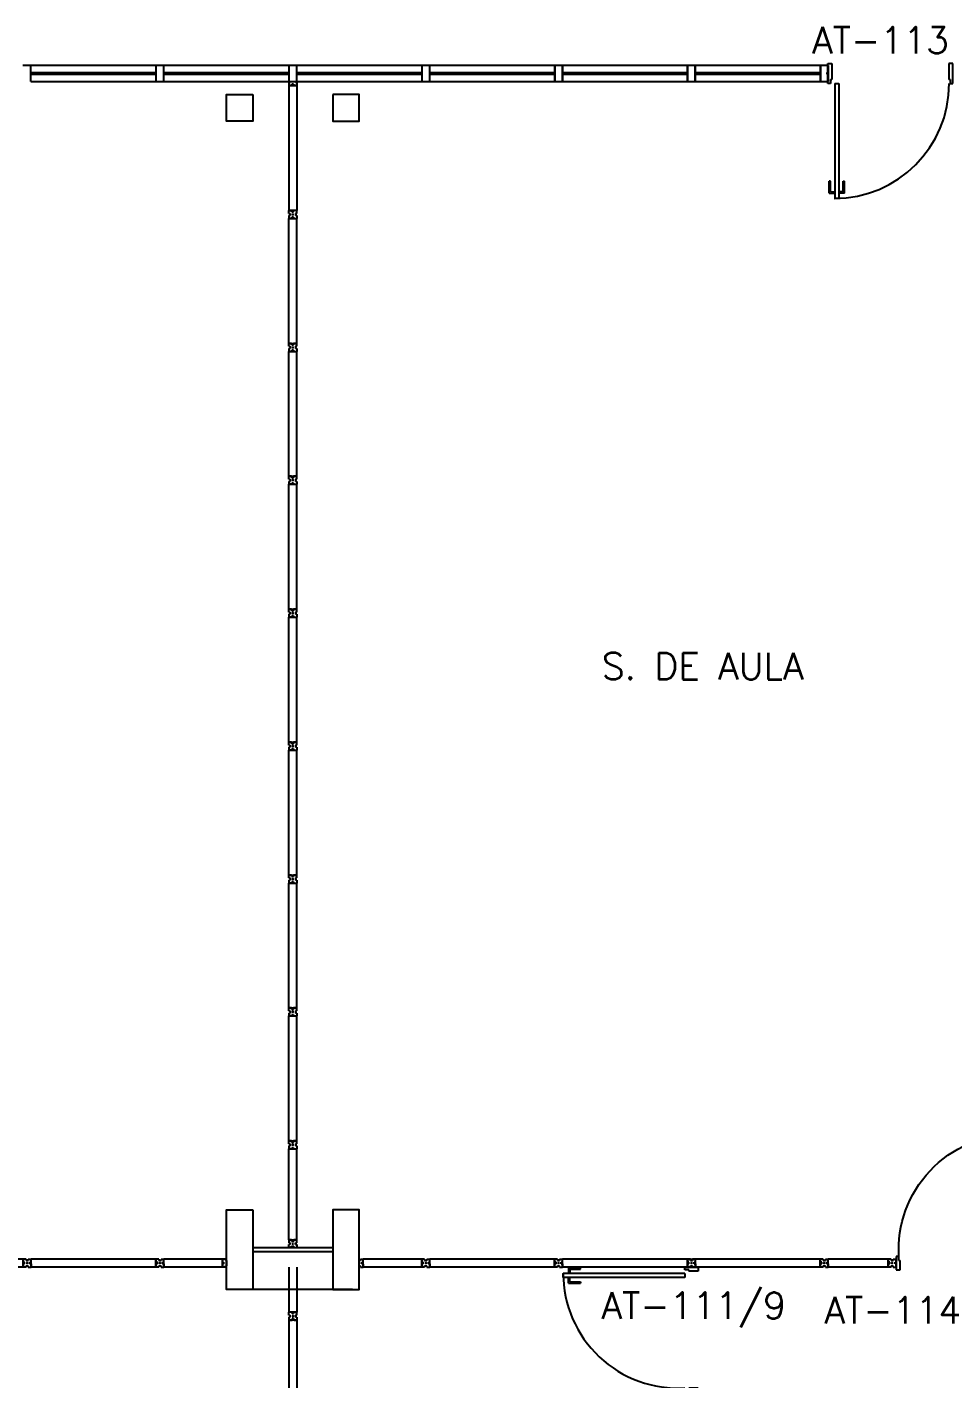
# Model space of a CAD drawing. Header units: millimetres. Extents: x 2860 to 3104, y 1039 to 1134.
# Drawn here: x 2979.21 to 2986.18, y 1060.7 to 1070.87 of the extents above; entities that cross this region are included whole.
import ezdxf

# ---------------------------------------------------------------- set-up
doc = ezdxf.new("R2010")
doc.units = ezdxf.units.MM
for name, color, linetype in [('BANC', 2, 'Continuous'), ('DIV', 2, 'Continuous'), ('ESQ', 2, 'Continuous'), ('ESTR', 3, 'Continuous'), ('TEXTO', 2, 'Continuous'), ('TEXTO-ENDEREÇO', 2, 'Continuous')]:
    doc.layers.add(name, color=color, linetype=linetype)
doc.styles.add('UNB-100', font='simplex.shx', dxfattribs={"height": 0.2})
doc.styles.add('UNB-100-1', font='simplex.shx', dxfattribs={"height": 0.2})

# ---------------------------------------------------------------- blocks, each defined once
blk = doc.blocks.new('PILINT-TTS')
for points in [[(-0.2, 0), (-0.2, -0.2), (0, -0.2), (0, 0)], [(-0.8, 0), (-0.8, -0.2), (-1, -0.2), (-1, 0)], [(-0.8, -8.39), (-0.8, -8.99), (-1, -8.99), (-1, -8.39)]]:
    blk.add_lwpolyline(points, close=True)
blk.add_lwpolyline([(-0.2, -8.99), (0, -8.99), (0, -8.39), (-0.2, -8.39), (-0.2, -8.99)])
blk = doc.blocks.new('DIVMT-TTS')
for p, q in [((-0.03, 0.03), (-0.03, 0.006)), ((-0.008, 0.03), (-0.03, 0.03)), ((-0.0185, 0.006), (-0.03, 0.006)), ((-0.0185, -0.006), (-0.0185, 0.006)), ((-0.008, 0.03), (-0.008, 0.02)), ((-0.008, 0.02), (0.008, 0.02)), ((-0.0051, 0), (0.0051, 0)), ((0.0051, 0), (-0.0051, 0)), ((-0.0051, 0), (0.0051, 0)), ((0, -0.0051), (0, 0.0051)), ((0, 0.0051), (0, -0.0051)), ((0.008, 0.03), (0.008, 0.02)), ((0.008, 0.03), (0.03, 0.03)), ((0.0205, 0.006), (0.03, 0.006)), ((0.0205, -0.006), (0.0205, 0.006)), ((0.0205, 0.006), (0.0205, -0.006)), ((0.0205, 0.006), (0.03, 0.006)), ((0.97, 0.03), (0.03, 0.03)), ((0.03, 0.006), (0.03, 0.03)), ((0.03, -0.03), (0.03, 0.03)), ((0.03, -0.005), (0.03, 0.005)), ((0.97, -0.03), (0.97, 0.03)), ((0.97, 0.03), (0.97, 0.009)), ((0.97, 0.009), (0.97, 0.027)), ((0.9795, 0.006), (0.97, 0.006)), ((0.97, -0.005), (0.97, 0.005)), ((0.9795, 0.006), (0.9795, -0.006)), ((1.0051, 0), (0.9949, 0)), ((1, 0.0051), (1, -0.0051)), ((-0.0185, -0.006), (-0.03, -0.006)), ((-0.03, -0.03), (-0.03, -0.006)), ((-0.008, -0.03), (-0.03, -0.03)), ((-0.008, -0.03), (-0.008, -0.02)), ((-0.008, -0.02), (0.008, -0.02)), ((0.008, -0.03), (0.008, -0.02)), ((0.008, -0.03), (0.03, -0.03)), ((0.0205, -0.006), (0.03, -0.006)), ((0.0205, -0.006), (0.03, -0.006)), ((0.03, -0.006), (0.03, -0.03)), ((0.97, -0.03), (0.03, -0.03)), ((0.9795, -0.006), (0.97, -0.006)), ((0.97, -0.009), (0.97, -0.027))]:
    blk.add_line(p, q)
blk = doc.blocks.new('DIVCIR-TTS')
for p, q in [((0.005, 0), (-0.005, 0)), ((-0.005, 0), (0.005, 0)), ((-0.005, 0), (0.005, 0)), ((0, 0.001), (0, 0.02)), ((0.008, 0.02), (0, 0.02)), ((0, 0.005), (0, -0.005)), ((0, -0.005), (0, 0.005)), ((0, -0.02), (0, 0.001)), ((0.008, 0.03), (0.008, 0.02)), ((0.008, 0.03), (0.03, 0.03)), ((0.02, 0.006), (0.02, -0.006)), ((0.02, 0.006), (0.03, 0.006)), ((0.02, -0.004), (0.02, 0.004)), ((0.02, 0.006), (0.02, -0.006)), ((0.02, 0.006), (0.03, 0.006)), ((0.023, 0.006), (0.027, 0.006)), ((0.47, 0.03), (0.03, 0.03)), ((0.03, -0.03), (0.03, 0.03)), ((0.03, -0.03), (0.03, 0.03)), ((0.03, 0.009), (0.03, 0.027)), ((0.03, -0.005), (0.03, 0.005)), ((0.03, -0.005), (0.03, 0.005)), ((0.47, 0.03), (0.47, 0.009)), ((0.47, -0.03), (0.47, 0.03)), ((0.47, 0.03), (0.47, 0.006)), ((0.492, 0.03), (0.47, 0.03)), ((0.47, 0.009), (0.47, 0.027)), ((0.479, 0.006), (0.47, 0.006)), ((0.481, 0.006), (0.47, 0.006)), ((0.47, -0.005), (0.47, 0.005)), ((0.479, 0.006), (0.479, -0.006)), ((0.481, -0.006), (0.481, 0.006)), ((0.492, 0.03), (0.492, 0.02)), ((0.492, 0.02), (0.508, 0.02)), ((0.505, 0), (0.495, 0)), ((0.495, 0), (0.505, 0)), ((0.505, 0), (0.495, 0)), ((0.495, 0), (0.505, 0)), ((0.5, 0.005), (0.5, -0.005)), ((0.5, -0.005), (0.5, 0.005)), ((0.5, 0.005), (0.5, -0.005)), ((0.508, 0.03), (0.508, 0.02)), ((0.508, 0.03), (0.53, 0.03)), ((0.52, 0.006), (0.53, 0.006)), ((0.52, -0.006), (0.52, 0.006)), ((0.52, 0.006), (0.52, -0.006)), ((0.52, 0.006), (0.53, 0.006)), ((1.47, 0.03), (0.53, 0.03)), ((0.53, 0.006), (0.53, 0.03)), ((0.53, -0.03), (0.53, 0.03)), ((0.53, -0.005), (0.53, 0.005)), ((1.47, -0.03), (1.47, 0.03)), ((1.47, 0.03), (1.47, 0.009)), ((1.47, 0.03), (1.47, 0.006)), ((1.492, 0.03), (1.47, 0.03)), ((1.47, 0.009), (1.47, 0.027)), ((1.479, 0.006), (1.47, 0.006)), ((1.481, 0.006), (1.47, 0.006)), ((1.47, -0.005), (1.47, 0.005)), ((1.479, 0.006), (1.479, -0.006)), ((1.481, -0.006), (1.481, 0.006)), ((1.492, 0.03), (1.492, 0.02)), ((1.492, 0.02), (1.508, 0.02)), ((1.505, 0), (1.495, 0)), ((1.495, 0), (1.505, 0)), ((1.505, 0), (1.495, 0)), ((1.495, 0), (1.505, 0)), ((1.5, 0.005), (1.5, -0.005)), ((1.5, -0.005), (1.5, 0.005)), ((1.5, 0.005), (1.5, -0.005)), ((1.508, 0.03), (1.508, 0.02)), ((1.508, 0.03), (1.53, 0.03)), ((1.52, 0.006), (1.53, 0.006)), ((1.52, -0.006), (1.52, 0.006)), ((1.52, 0.006), (1.52, -0.006)), ((1.52, 0.006), (1.53, 0.006)), ((2.47, 0.03), (1.53, 0.03)), ((1.53, 0.006), (1.53, 0.03)), ((1.53, -0.03), (1.53, 0.03)), ((1.53, -0.005), (1.53, 0.005)), ((2.47, -0.03), (2.47, 0.03)), ((2.47, 0.03), (2.47, 0.009)), ((2.47, 0.03), (2.47, 0.006)), ((2.492, 0.03), (2.47, 0.03)), ((2.47, 0.009), (2.47, 0.027)), ((2.479, 0.006), (2.47, 0.006)), ((2.481, 0.006), (2.47, 0.006)), ((2.47, -0.005), (2.47, 0.005)), ((2.479, 0.006), (2.479, -0.006)), ((2.481, -0.006), (2.481, 0.006)), ((2.492, 0.03), (2.492, 0.02)), ((2.492, 0.02), (2.508, 0.02)), ((2.505, 0), (2.495, 0)), ((2.495, 0), (2.505, 0)), ((2.505, 0), (2.495, 0)), ((2.495, 0), (2.505, 0)), ((2.5, 0.005), (2.5, -0.005)), ((2.5, -0.005), (2.5, 0.005)), ((2.5, 0.005), (2.5, -0.005)), ((2.508, 0.03), (2.508, 0.02)), ((2.508, 0.03), (2.53, 0.03)), ((2.52, 0.006), (2.53, 0.006)), ((2.52, -0.006), (2.52, 0.006)), ((2.52, 0.006), (2.52, -0.006)), ((2.52, 0.006), (2.53, 0.006)), ((3.47, 0.03), (2.53, 0.03)), ((2.53, 0.006), (2.53, 0.03)), ((2.53, -0.03), (2.53, 0.03)), ((2.53, -0.005), (2.53, 0.005)), ((3.47, -0.03), (3.47, 0.03)), ((3.47, 0.03), (3.47, 0.009)), ((3.47, 0.03), (3.47, 0.006)), ((3.492, 0.03), (3.47, 0.03)), ((3.47, 0.009), (3.47, 0.027)), ((3.479, 0.006), (3.47, 0.006)), ((3.481, 0.006), (3.47, 0.006)), ((3.47, -0.005), (3.47, 0.005)), ((3.479, 0.006), (3.479, -0.006)), ((3.481, -0.006), (3.481, 0.006)), ((3.492, 0.03), (3.492, 0.02)), ((3.492, 0.02), (3.508, 0.02)), ((3.505, 0), (3.495, 0)), ((3.495, 0), (3.505, 0)), ((3.505, 0), (3.495, 0)), ((3.495, 0), (3.505, 0)), ((3.5, 0.005), (3.5, -0.005)), ((3.5, -0.005), (3.5, 0.005)), ((3.5, 0.005), (3.5, -0.005)), ((3.508, 0.03), (3.508, 0.02)), ((3.508, 0.03), (3.53, 0.03)), ((3.52, 0.006), (3.53, 0.006)), ((3.52, -0.006), (3.52, 0.006)), ((3.52, 0.006), (3.52, -0.006)), ((3.52, 0.006), (3.53, 0.006)), ((4.47, 0.03), (3.53, 0.03)), ((3.53, 0.006), (3.53, 0.03)), ((3.53, -0.03), (3.53, 0.03)), ((3.53, -0.005), (3.53, 0.005)), ((4.47, 0.03), (4.47, 0.006)), ((4.492, 0.03), (4.47, 0.03)), ((4.47, -0.03), (4.47, 0.03)), ((4.47, 0.03), (4.47, 0.009)), ((4.47, 0.009), (4.47, 0.027)), ((4.481, 0.006), (4.47, 0.006)), ((4.479, 0.006), (4.47, 0.006)), ((4.47, -0.005), (4.47, 0.005)), ((4.479, 0.006), (4.479, -0.006)), ((4.481, -0.006), (4.481, 0.006)), ((4.492, 0.03), (4.492, 0.02)), ((4.492, 0.02), (4.508, 0.02)), ((4.495, 0), (4.505, 0)), ((4.505, 0), (4.495, 0)), ((4.495, 0), (4.505, 0)), ((4.505, 0), (4.495, 0)), ((4.5, -0.005), (4.5, 0.005)), ((4.5, 0.005), (4.5, -0.005)), ((4.5, 0.005), (4.5, -0.005)), ((4.508, 0.03), (4.508, 0.02)), ((4.508, 0.03), (4.53, 0.03)), ((4.52, 0.006), (4.53, 0.006)), ((4.52, -0.006), (4.52, 0.006)), ((4.52, 0.006), (4.52, -0.006)), ((4.52, 0.006), (4.53, 0.006)), ((4.53, 0.006), (4.53, 0.03)), ((4.53, -0.03), (4.53, 0.03)), ((4.97, 0.03), (4.53, 0.03)), ((4.53, -0.005), (4.53, 0.005)), ((4.97, 0.03), (4.97, 0.009)), ((4.97, -0.03), (4.97, 0.03)), ((4.992, 0.029), (4.97, 0.029)), ((4.97, 0.029), (4.97, -0.031)), ((4.97, 0.009), (4.97, 0.027)), ((4.97, 0.008), (4.97, 0.026)), ((4.979, 0.006), (4.97, 0.006)), ((4.97, -0.005), (4.97, 0.005)), ((4.979, 0.005), (4.97, 0.005)), ((4.97, 0.004), (4.97, -0.006)), ((4.977, 0.005), (4.973, 0.005)), ((4.979, 0.006), (4.979, -0.006)), ((4.979, -0.007), (4.979, 0.005)), ((4.979, 0.003), (4.979, -0.005)), ((4.992, 0.029), (4.992, 0.019)), ((5, 0.019), (4.992, 0.019)), ((5.005, 0), (4.995, 0)), ((5, 0.019), (5, -0.002)), ((5, 0.005), (5, -0.005)), ((5, 0.004), (5, -0.006)), ((0, -0.02), (0.008, -0.02)), ((0.008, -0.03), (0.008, -0.02)), ((0.008, -0.03), (0.03, -0.03)), ((0.02, -0.006), (0.03, -0.006)), ((0.02, -0.006), (0.03, -0.006)), ((0.023, -0.006), (0.027, -0.006)), ((0.03, -0.009), (0.03, -0.027)), ((0.47, -0.03), (0.03, -0.03)), ((0.479, -0.006), (0.47, -0.006)), ((0.481, -0.006), (0.47, -0.006)), ((0.47, -0.03), (0.47, -0.006)), ((0.47, -0.009), (0.47, -0.027)), ((0.492, -0.03), (0.47, -0.03)), ((0.492, -0.03), (0.492, -0.02)), ((0.492, -0.02), (0.508, -0.02)), ((0.508, -0.03), (0.508, -0.02)), ((0.508, -0.03), (0.53, -0.03)), ((0.52, -0.006), (0.53, -0.006)), ((0.52, -0.006), (0.53, -0.006)), ((0.53, -0.006), (0.53, -0.03)), ((1.47, -0.03), (0.53, -0.03)), ((1.479, -0.006), (1.47, -0.006)), ((1.481, -0.006), (1.47, -0.006)), ((1.47, -0.03), (1.47, -0.006)), ((1.47, -0.009), (1.47, -0.027)), ((1.492, -0.03), (1.47, -0.03)), ((1.492, -0.03), (1.492, -0.02)), ((1.492, -0.02), (1.508, -0.02)), ((1.508, -0.03), (1.508, -0.02)), ((1.508, -0.03), (1.53, -0.03)), ((1.52, -0.006), (1.53, -0.006)), ((1.52, -0.006), (1.53, -0.006)), ((1.53, -0.006), (1.53, -0.03)), ((2.47, -0.03), (1.53, -0.03)), ((2.479, -0.006), (2.47, -0.006)), ((2.481, -0.006), (2.47, -0.006)), ((2.47, -0.03), (2.47, -0.006)), ((2.47, -0.009), (2.47, -0.027)), ((2.492, -0.03), (2.47, -0.03)), ((2.492, -0.03), (2.492, -0.02)), ((2.492, -0.02), (2.508, -0.02)), ((2.508, -0.03), (2.508, -0.02)), ((2.508, -0.03), (2.53, -0.03)), ((2.52, -0.006), (2.53, -0.006)), ((2.52, -0.006), (2.53, -0.006)), ((2.53, -0.006), (2.53, -0.03)), ((3.47, -0.03), (2.53, -0.03)), ((3.479, -0.006), (3.47, -0.006)), ((3.481, -0.006), (3.47, -0.006)), ((3.47, -0.03), (3.47, -0.006)), ((3.47, -0.009), (3.47, -0.027)), ((3.492, -0.03), (3.47, -0.03)), ((3.492, -0.03), (3.492, -0.02)), ((3.492, -0.02), (3.508, -0.02)), ((3.508, -0.03), (3.508, -0.02)), ((3.508, -0.03), (3.53, -0.03)), ((3.52, -0.006), (3.53, -0.006)), ((3.52, -0.006), (3.53, -0.006)), ((3.53, -0.006), (3.53, -0.03)), ((4.47, -0.03), (3.53, -0.03)), ((4.481, -0.006), (4.47, -0.006)), ((4.47, -0.03), (4.47, -0.006)), ((4.479, -0.006), (4.47, -0.006)), ((4.47, -0.009), (4.47, -0.027)), ((4.492, -0.03), (4.47, -0.03)), ((4.492, -0.03), (4.492, -0.02)), ((4.492, -0.02), (4.508, -0.02)), ((4.508, -0.03), (4.508, -0.02)), ((4.508, -0.03), (4.53, -0.03)), ((4.52, -0.006), (4.53, -0.006)), ((4.52, -0.006), (4.53, -0.006)), ((4.53, -0.006), (4.53, -0.03)), ((4.97, -0.03), (4.53, -0.03)), ((4.979, -0.006), (4.97, -0.006)), ((4.979, -0.007), (4.97, -0.007)), ((4.97, -0.009), (4.97, -0.027)), ((4.97, -0.01), (4.97, -0.028)), ((4.992, -0.031), (4.97, -0.031)), ((4.977, -0.007), (4.973, -0.007)), ((4.992, -0.031), (4.992, -0.021)), ((4.992, -0.021), (5, -0.021)), ((5.005, -0.001), (4.995, -0.001)), ((5, -0.002), (5, -0.021))]:
    blk.add_line(p, q)
blk = doc.blocks.new('MTT-TTS')
for p, q in [((-0.008, 0.03), (-0.03, 0.03)), ((-0.03, 0.03), (-0.03, 0.006)), ((-0.0185, 0.006), (-0.03, 0.006)), ((-0.0185, -0.006), (-0.0185, 0.006)), ((-0.008, 0.03), (-0.008, 0.02)), ((-0.008, 0.02), (0.008, 0.02)), ((-0.0051, 0), (0.0051, 0)), ((0, -0.0051), (0, 0.0051)), ((0.008, 0.03), (0.03, 0.03)), ((0.008, 0.03), (0.008, 0.02)), ((0.0205, -0.006), (0.0205, 0.006)), ((0.0205, 0.006), (0.03, 0.006)), ((0.03, 0.006), (0.03, 0.03)), ((-0.03, -0.03), (-0.03, -0.006)), ((-0.0185, -0.006), (-0.03, -0.006)), ((-0.008, -0.03), (-0.03, -0.03)), ((-0.008, -0.02), (0.008, -0.02)), ((-0.008, -0.03), (-0.008, -0.02)), ((0.008, -0.03), (0.008, -0.02)), ((0.008, -0.03), (0.03, -0.03)), ((0.0205, -0.006), (0.03, -0.006)), ((0.03, -0.006), (0.03, -0.03))]:
    blk.add_line(p, q)
blk = doc.blocks.new('DIV-TTS')
for p, q in [((-0.0051, 0), (0.0051, 0)), ((0, -0.0051), (0, 0.0051)), ((0.0205, 0.006), (0.03, 0.006)), ((0.0205, -0.006), (0.0205, 0.006)), ((0.03, 0.03), (0.97, 0.03)), ((0.03, 0.03), (0.03, -0.03)), ((0.03, 0.009), (0.03, 0.027)), ((0.03, 0.005), (0.03, -0.005)), ((0.97, 0.03), (0.97, -0.03)), ((0.9795, 0.006), (0.97, 0.006)), ((0.97, 0.005), (0.97, -0.005)), ((0.9795, -0.006), (0.9795, 0.006)), ((1.0051, 0), (0.9949, 0)), ((0.9949, 0), (1.0051, 0)), ((1, -0.0051), (1, 0.0051)), ((0.0205, -0.006), (0.03, -0.006)), ((0.03, -0.03), (0.03, -0.009)), ((0.03, -0.009), (0.03, -0.027)), ((0.03, -0.03), (0.97, -0.03)), ((0.9795, -0.006), (0.97, -0.006))]:
    blk.add_line(p, q)
blk = doc.blocks.new('MTINI-TTS')
for p, q in [((-0.03, 0.008), (-0.03, 0.03)), ((0.03, 0.03), (-0.03, 0.03)), ((-0.03, 0.008), (-0.02, 0.008)), ((-0.009, 0.03), (-0.027, 0.03)), ((-0.02, 0.008), (-0.02, 0)), ((-0.001, 0), (-0.02, 0)), ((-0.006, 0.02), (-0.006, 0.03)), ((-0.006, 0.023), (-0.006, 0.027)), ((-0.006, 0.02), (0.006, 0.02)), ((0.005, 0.03), (-0.005, 0.03)), ((0.005, 0), (-0.005, 0)), ((0.004, 0.02), (-0.004, 0.02)), ((0.02, 0), (-0.001, 0)), ((0, -0.005), (0, 0.005)), ((0.006, 0.02), (0.006, 0.03)), ((0.006, 0.023), (0.006, 0.027)), ((0.009, 0.03), (0.027, 0.03)), ((0.03, 0.008), (0.02, 0.008)), ((0.02, 0), (0.02, 0.008)), ((0.03, 0.008), (0.03, 0.03))]:
    blk.add_line(p, q)
blk = doc.blocks.new('PDV2D-TTS')
at = {"layer": 'DIV'}
for p, q in [((0.03, 0.05), (0.06, 0.05)), ((0.03, 0.035), (0.03, 0.05)), ((0.03, -0.035), (0.03, 0.035)), ((0.06, 0.05), (0.06, -0.02)), ((0.941, 0.05), (0.941, -0.02)), ((0.971, 0.05), (0.941, 0.05)), ((0.971, 0.035), (0.971, 0.05)), ((0.971, -0.035), (0.971, 0.035)), ((0.03, -0.05), (0.03, -0.035)), ((0.05, -0.05), (0.03, -0.05)), ((0.05, -0.02), (0.06, -0.02)), ((0.05, -0.02), (0.05, -0.05)), ((0.079, -0.05), (0.109, -0.05)), ((0.079, -0.05), (0.079, -0.965)), ((0.109, -0.05), (0.109, -0.965)), ((0.951, -0.02), (0.941, -0.02)), ((0.951, -0.02), (0.951, -0.05)), ((0.951, -0.05), (0.971, -0.05)), ((0.971, -0.05), (0.971, -0.035)), ((0.109, -0.965), (0.079, -0.965))]:
    blk.add_line(p, q, dxfattribs=at)
at = {"layer": 'DIV', "color": 1}
for p, q in [((0.036, -0.925), (0.036, -0.835)), ((0.046, -0.835), (0.036, -0.835)), ((0.046, -0.915), (0.046, -0.835)), ((0.046, -0.915), (0.076, -0.915)), ((0.141, -0.915), (0.111, -0.915)), ((0.141, -0.915), (0.141, -0.835)), ((0.141, -0.835), (0.151, -0.835)), ((0.151, -0.925), (0.151, -0.835)), ((0.036, -0.925), (0.076, -0.925)), ((0.151, -0.925), (0.111, -0.925))]:
    blk.add_line(p, q, dxfattribs=at)
blk.add_arc((0.076, -0.1), 0.865, 270, 3.3214, dxfattribs=at)
blk = doc.blocks.new('PDV2E-TTS')
at = {"layer": 'DIV'}
for p, q in [((-0.967, 0.035), (-0.967, 0.05)), ((-0.967, 0.05), (-0.937, 0.05)), ((-0.967, -0.035), (-0.967, 0.035)), ((-0.937, 0.05), (-0.937, -0.02)), ((-0.068, 0.05), (-0.068, -0.02)), ((-0.038, 0.05), (-0.068, 0.05)), ((-0.038, 0.035), (-0.038, 0.05)), ((-0.038, -0.035), (-0.038, 0.035)), ((-0.967, -0.05), (-0.967, -0.035)), ((-0.947, -0.05), (-0.967, -0.05)), ((-0.947, -0.02), (-0.947, -0.05)), ((-0.947, -0.02), (-0.937, -0.02)), ((-0.083, -0.054), (-0.113, -0.054)), ((-0.113, -0.054), (-0.113, -0.969)), ((-0.083, -0.054), (-0.083, -0.969)), ((-0.059, -0.02), (-0.068, -0.02)), ((-0.059, -0.02), (-0.059, -0.05)), ((-0.059, -0.05), (-0.037, -0.05)), ((-0.038, -0.05), (-0.038, -0.035)), ((-0.113, -0.969), (-0.083, -0.969))]:
    blk.add_line(p, q, dxfattribs=at)
at = {"layer": 'DIV', "color": 1}
for p, q in [((-0.145, -0.839), (-0.155, -0.839)), ((-0.155, -0.929), (-0.155, -0.839)), ((-0.145, -0.919), (-0.145, -0.839)), ((-0.05, -0.839), (-0.04, -0.839)), ((-0.05, -0.919), (-0.05, -0.839)), ((-0.04, -0.929), (-0.04, -0.839)), ((-0.155, -0.929), (-0.115, -0.929)), ((-0.145, -0.919), (-0.115, -0.919)), ((-0.05, -0.919), (-0.08, -0.919)), ((-0.04, -0.929), (-0.08, -0.929))]:
    blk.add_line(p, q, dxfattribs=at)
blk.add_arc((-0.081, -0.101), 0.867, 176.6046, 269.9049, dxfattribs=at)
blk = doc.blocks.new('PDV1D-TTS')
at = {"layer": 'DIV'}
for p, q in [((0, 0), (-0.012, 0)), ((0, 0.06), (0, 0.075)), ((0, 0.075), (0.03, 0.075)), ((0, -0.06), (0, 0.06)), ((0.03, 0.075), (0.03, -0.045)), ((0.91, 0.075), (0.91, -0.045)), ((0.94, 0.075), (0.91, 0.075)), ((0.94, 0.06), (0.94, 0.075)), ((0.94, -0.06), (0.94, 0.06)), ((0, -0.075), (0, -0.06)), ((0.02, -0.075), (0, -0.075)), ((0.02, -0.045), (0.03, -0.045)), ((0.02, -0.045), (0.02, -0.075)), ((0.052, -0.075), (0.052, -0.94)), ((0.052, -0.075), (0.082, -0.075)), ((0.082, -0.075), (0.082, -0.94)), ((0.92, -0.045), (0.91, -0.045)), ((0.92, -0.045), (0.92, -0.075)), ((0.92, -0.075), (0.94, -0.075)), ((0.94, -0.075), (0.94, -0.06)), ((0.082, -0.94), (0.052, -0.94))]:
    blk.add_line(p, q, dxfattribs=at)
at = {"layer": 'DIV', "color": 1}
for p, q in [((0.019, -0.81), (0.009, -0.81)), ((0.009, -0.9), (0.009, -0.81)), ((0.019, -0.89), (0.019, -0.81)), ((0.114, -0.81), (0.124, -0.81)), ((0.114, -0.89), (0.114, -0.81)), ((0.124, -0.9), (0.124, -0.81)), ((0.009, -0.9), (0.049, -0.9)), ((0.019, -0.89), (0.049, -0.89)), ((0.114, -0.89), (0.084, -0.89)), ((0.124, -0.9), (0.084, -0.9))]:
    blk.add_line(p, q, dxfattribs=at)
blk.add_arc((0.048, -0.075), 0.865, 270, 0, dxfattribs=at)

msp = doc.modelspace()

# ---------------------------------------------------------------- linework, layer by layer
at = {"layer": 'BANC'}
msp.add_line((2981.658, 1061.374), (2980.758, 1061.374), dxfattribs=at)
at = {"layer": 'DIV'}
for p, q in [((2981.177, 1070.454), (2981.177, 1070.462)), ((2981.177, 1062.47), (2981.177, 1062.492)), ((2981.177, 1062.492), (2981.201, 1062.492)), ((2981.177, 1062.47), (2981.187, 1062.47)), ((2981.177, 1062.454), (2981.187, 1062.454)), ((2981.177, 1062.454), (2981.177, 1062.432)), ((2981.177, 1061.749), (2981.177, 1062.432)), ((2981.201, 1062.432), (2981.177, 1062.432)), ((2981.177, 1062.432), (2981.237, 1062.432)), ((2981.187, 1062.47), (2981.187, 1062.454)), ((2981.201, 1062.48), (2981.201, 1062.492)), ((2981.201, 1062.48), (2981.213, 1062.48)), ((2981.201, 1062.441), (2981.213, 1062.441)), ((2981.201, 1062.441), (2981.201, 1062.432)), ((2981.213, 1062.441), (2981.201, 1062.441)), ((2981.201, 1062.441), (2981.201, 1062.432)), ((2981.202, 1062.462), (2981.212, 1062.462)), ((2981.212, 1062.462), (2981.202, 1062.462)), ((2981.202, 1062.432), (2981.212, 1062.432)), ((2981.207, 1062.467), (2981.207, 1062.457)), ((2981.207, 1062.457), (2981.207, 1062.467)), ((2981.207, 1062.467), (2981.207, 1062.457)), ((2981.213, 1062.48), (2981.213, 1062.492)), ((2981.237, 1062.492), (2981.213, 1062.492)), ((2981.213, 1062.441), (2981.213, 1062.432)), ((2981.213, 1062.441), (2981.213, 1062.432)), ((2981.213, 1062.432), (2981.237, 1062.432)), ((2981.237, 1062.47), (2981.227, 1062.47)), ((2981.227, 1062.47), (2981.227, 1062.454)), ((2981.237, 1062.454), (2981.227, 1062.454)), ((2981.237, 1062.47), (2981.237, 1062.492)), ((2981.237, 1062.454), (2981.237, 1062.432)), ((2981.237, 1061.749), (2981.237, 1062.432)), ((2981.177, 1061.749), (2981.237, 1061.749)), ((2981.198, 1061.749), (2981.18, 1061.749)), ((2981.201, 1061.739), (2981.201, 1061.749)), ((2981.213, 1061.739), (2981.201, 1061.739)), ((2981.202, 1061.749), (2981.212, 1061.749)), ((2981.212, 1061.719), (2981.202, 1061.719)), ((2981.207, 1061.714), (2981.207, 1061.724)), ((2981.213, 1061.739), (2981.213, 1061.749)), ((2981.216, 1061.749), (2981.234, 1061.749)), ((2981.237, 1061.749), (2981.216, 1061.749)), ((2980.908, 1061.689), (2981.507, 1061.689)), ((2980.908, 1061.659), (2981.507, 1061.659)), ((2981.708, 1061.574), (2981.708, 1061.593)), ((2981.716, 1061.593), (2981.708, 1061.593)), ((2981.716, 1061.603), (2981.716, 1061.593)), ((2981.716, 1061.603), (2981.738, 1061.603)), ((2982.178, 1061.603), (2981.738, 1061.603)), ((2981.738, 1061.543), (2981.738, 1061.603)), ((2981.738, 1061.543), (2981.738, 1061.603)), ((2981.738, 1061.582), (2981.738, 1061.6)), ((2982.178, 1061.603), (2982.178, 1061.582)), ((2982.178, 1061.543), (2982.178, 1061.603)), ((2982.178, 1061.603), (2982.178, 1061.579)), ((2982.2, 1061.603), (2982.178, 1061.603)), ((2982.178, 1061.582), (2982.178, 1061.6)), ((2982.2, 1061.603), (2982.2, 1061.593)), ((2982.2, 1061.593), (2982.216, 1061.593)), ((2982.216, 1061.603), (2982.216, 1061.593)), ((2982.216, 1061.603), (2982.238, 1061.603)), ((2983.178, 1061.603), (2982.238, 1061.603)), ((2982.238, 1061.579), (2982.238, 1061.603)), ((2982.238, 1061.543), (2982.238, 1061.603)), ((2983.178, 1061.543), (2983.178, 1061.603)), ((2983.178, 1061.603), (2983.178, 1061.582)), ((2983.178, 1061.603), (2983.178, 1061.579)), ((2983.2, 1061.603), (2983.178, 1061.603)), ((2983.178, 1061.582), (2983.178, 1061.6)), ((2983.2, 1061.603), (2983.2, 1061.593)), ((2983.2, 1061.593), (2983.216, 1061.593)), ((2983.216, 1061.603), (2983.216, 1061.593)), ((2983.216, 1061.603), (2983.238, 1061.603)), ((2984.178, 1061.603), (2983.238, 1061.603)), ((2983.238, 1061.579), (2983.238, 1061.603)), ((2983.238, 1061.543), (2983.238, 1061.603)), ((2984.178, 1061.603), (2984.238, 1061.603)), ((2984.178, 1061.543), (2984.178, 1061.603)), ((2984.178, 1061.603), (2984.178, 1061.582)), ((2984.178, 1061.603), (2984.178, 1061.579)), ((2984.2, 1061.603), (2984.178, 1061.603)), ((2984.178, 1061.582), (2984.178, 1061.6)), ((2984.199, 1061.603), (2984.181, 1061.603)), ((2984.2, 1061.603), (2984.2, 1061.593)), ((2984.2, 1061.593), (2984.216, 1061.593)), ((2984.202, 1061.593), (2984.202, 1061.603)), ((2984.214, 1061.593), (2984.202, 1061.593)), ((2984.203, 1061.603), (2984.213, 1061.603)), ((2984.214, 1061.593), (2984.214, 1061.603)), ((2984.216, 1061.603), (2984.216, 1061.593)), ((2984.216, 1061.603), (2984.238, 1061.603)), ((2984.217, 1061.603), (2984.235, 1061.603)), ((2984.238, 1061.603), (2984.217, 1061.603)), ((2984.238, 1061.579), (2984.238, 1061.603)), ((2984.238, 1061.543), (2984.238, 1061.603)), ((2985.178, 1061.543), (2985.178, 1061.603)), ((2985.178, 1061.603), (2985.178, 1061.582)), ((2985.178, 1061.603), (2985.178, 1061.579)), ((2985.2, 1061.603), (2985.178, 1061.603)), ((2985.178, 1061.582), (2985.178, 1061.6)), ((2985.2, 1061.603), (2985.2, 1061.593)), ((2985.2, 1061.593), (2985.216, 1061.593)), ((2985.216, 1061.603), (2985.216, 1061.593)), ((2985.216, 1061.603), (2985.238, 1061.603)), ((2985.689, 1061.603), (2985.238, 1061.603)), ((2985.238, 1061.579), (2985.238, 1061.603)), ((2985.238, 1061.543), (2985.238, 1061.603)), ((2985.689, 1061.603), (2985.689, 1061.579)), ((2985.711, 1061.603), (2985.689, 1061.603)), ((2985.689, 1061.543), (2985.689, 1061.603)), ((2985.689, 1061.603), (2985.689, 1061.582)), ((2985.689, 1061.582), (2985.689, 1061.6)), ((2985.711, 1061.603), (2985.711, 1061.593)), ((2985.711, 1061.593), (2985.727, 1061.593)), ((2985.727, 1061.603), (2985.727, 1061.593)), ((2985.727, 1061.603), (2985.749, 1061.603)), ((2985.749, 1061.579), (2985.749, 1061.603)), ((2985.749, 1061.543), (2985.749, 1061.603)), ((2981.178, 1061.543), (2981.178, 1061.204)), ((2981.238, 1061.543), (2981.238, 1061.204)), ((2981.713, 1061.573), (2981.703, 1061.573)), ((2981.703, 1061.573), (2981.713, 1061.573)), ((2981.703, 1061.573), (2981.713, 1061.573)), ((2981.708, 1061.578), (2981.708, 1061.568)), ((2981.708, 1061.568), (2981.708, 1061.578)), ((2981.708, 1061.553), (2981.708, 1061.574)), ((2981.708, 1061.553), (2981.716, 1061.553)), ((2981.716, 1061.543), (2981.716, 1061.553)), ((2981.716, 1061.543), (2981.738, 1061.543)), ((2981.728, 1061.579), (2981.728, 1061.567)), ((2981.728, 1061.579), (2981.738, 1061.579)), ((2981.728, 1061.579), (2981.728, 1061.567)), ((2981.728, 1061.579), (2981.738, 1061.579)), ((2981.728, 1061.569), (2981.728, 1061.577)), ((2981.728, 1061.567), (2981.738, 1061.567)), ((2981.728, 1061.567), (2981.738, 1061.567)), ((2981.73, 1061.579), (2981.735, 1061.579)), ((2981.73, 1061.567), (2981.735, 1061.567)), ((2981.738, 1061.568), (2981.738, 1061.578)), ((2981.738, 1061.568), (2981.738, 1061.578)), ((2981.738, 1061.564), (2981.738, 1061.546)), ((2982.178, 1061.543), (2981.738, 1061.543)), ((2982.187, 1061.579), (2982.178, 1061.579)), ((2982.189, 1061.579), (2982.178, 1061.579)), ((2982.178, 1061.568), (2982.178, 1061.578)), ((2982.187, 1061.567), (2982.178, 1061.567)), ((2982.189, 1061.567), (2982.178, 1061.567)), ((2982.178, 1061.543), (2982.178, 1061.567)), ((2982.178, 1061.564), (2982.178, 1061.546)), ((2982.2, 1061.543), (2982.178, 1061.543)), ((2982.187, 1061.579), (2982.187, 1061.567)), ((2982.189, 1061.567), (2982.189, 1061.579)), ((2982.2, 1061.543), (2982.2, 1061.553)), ((2982.2, 1061.553), (2982.216, 1061.553)), ((2982.213, 1061.573), (2982.203, 1061.573)), ((2982.203, 1061.573), (2982.213, 1061.573)), ((2982.213, 1061.573), (2982.203, 1061.573)), ((2982.203, 1061.573), (2982.213, 1061.573)), ((2982.208, 1061.578), (2982.208, 1061.568)), ((2982.208, 1061.568), (2982.208, 1061.578)), ((2982.208, 1061.578), (2982.208, 1061.568)), ((2982.216, 1061.543), (2982.216, 1061.553)), ((2982.216, 1061.543), (2982.238, 1061.543)), ((2982.228, 1061.579), (2982.238, 1061.579)), ((2982.228, 1061.567), (2982.228, 1061.579)), ((2982.228, 1061.579), (2982.228, 1061.567)), ((2982.228, 1061.579), (2982.238, 1061.579)), ((2982.228, 1061.567), (2982.238, 1061.567)), ((2982.228, 1061.567), (2982.238, 1061.567)), ((2982.238, 1061.568), (2982.238, 1061.578)), ((2982.238, 1061.567), (2982.238, 1061.543)), ((2983.178, 1061.543), (2982.238, 1061.543)), ((2983.187, 1061.579), (2983.178, 1061.579)), ((2983.189, 1061.579), (2983.178, 1061.579)), ((2983.178, 1061.568), (2983.178, 1061.578)), ((2983.187, 1061.567), (2983.178, 1061.567)), ((2983.189, 1061.567), (2983.178, 1061.567)), ((2983.178, 1061.543), (2983.178, 1061.567)), ((2983.178, 1061.564), (2983.178, 1061.546)), ((2983.2, 1061.543), (2983.178, 1061.543)), ((2983.187, 1061.579), (2983.187, 1061.567)), ((2983.189, 1061.567), (2983.189, 1061.579)), ((2983.2, 1061.543), (2983.2, 1061.553)), ((2983.2, 1061.553), (2983.216, 1061.553)), ((2983.213, 1061.573), (2983.203, 1061.573)), ((2983.203, 1061.573), (2983.213, 1061.573)), ((2983.213, 1061.573), (2983.203, 1061.573)), ((2983.203, 1061.573), (2983.213, 1061.573)), ((2983.208, 1061.578), (2983.208, 1061.568)), ((2983.208, 1061.568), (2983.208, 1061.578)), ((2983.208, 1061.578), (2983.208, 1061.568)), ((2983.216, 1061.543), (2983.216, 1061.553)), ((2983.216, 1061.543), (2983.238, 1061.543)), ((2983.228, 1061.579), (2983.238, 1061.579)), ((2983.228, 1061.567), (2983.228, 1061.579)), ((2983.228, 1061.579), (2983.228, 1061.567)), ((2983.228, 1061.579), (2983.238, 1061.579)), ((2983.228, 1061.567), (2983.238, 1061.567)), ((2983.228, 1061.567), (2983.238, 1061.567)), ((2983.238, 1061.568), (2983.238, 1061.578)), ((2983.238, 1061.567), (2983.238, 1061.543)), ((2984.178, 1061.543), (2983.238, 1061.543)), ((2984.187, 1061.579), (2984.178, 1061.579)), ((2984.189, 1061.579), (2984.178, 1061.579)), ((2984.178, 1061.568), (2984.178, 1061.578)), ((2984.187, 1061.567), (2984.178, 1061.567)), ((2984.189, 1061.567), (2984.178, 1061.567)), ((2984.178, 1061.543), (2984.178, 1061.567)), ((2984.178, 1061.564), (2984.178, 1061.546)), ((2984.238, 1061.543), (2984.178, 1061.543)), ((2984.178, 1061.543), (2984.199, 1061.543)), ((2984.2, 1061.543), (2984.178, 1061.543)), ((2984.199, 1061.543), (2984.181, 1061.543)), ((2984.187, 1061.579), (2984.187, 1061.567)), ((2984.189, 1061.567), (2984.189, 1061.579)), ((2984.2, 1061.543), (2984.2, 1061.553)), ((2984.2, 1061.553), (2984.216, 1061.553)), ((2984.202, 1061.552), (2984.214, 1061.552)), ((2984.202, 1061.552), (2984.202, 1061.543)), ((2984.213, 1061.573), (2984.203, 1061.573)), ((2984.203, 1061.573), (2984.213, 1061.573)), ((2984.213, 1061.573), (2984.203, 1061.573)), ((2984.203, 1061.573), (2984.213, 1061.573)), ((2984.213, 1061.573), (2984.203, 1061.573)), ((2984.203, 1061.573), (2984.213, 1061.573)), ((2984.213, 1061.543), (2984.203, 1061.543)), ((2984.208, 1061.568), (2984.208, 1061.578)), ((2984.208, 1061.578), (2984.208, 1061.568)), ((2984.208, 1061.578), (2984.208, 1061.568)), ((2984.208, 1061.568), (2984.208, 1061.578)), ((2984.208, 1061.578), (2984.208, 1061.568)), ((2984.214, 1061.552), (2984.214, 1061.543)), ((2984.216, 1061.543), (2984.216, 1061.553)), ((2984.216, 1061.543), (2984.238, 1061.543)), ((2984.217, 1061.543), (2984.235, 1061.543)), ((2984.228, 1061.579), (2984.238, 1061.579)), ((2984.228, 1061.567), (2984.228, 1061.579)), ((2984.228, 1061.579), (2984.228, 1061.567)), ((2984.228, 1061.579), (2984.238, 1061.579)), ((2984.228, 1061.567), (2984.238, 1061.567)), ((2984.228, 1061.567), (2984.238, 1061.567)), ((2984.238, 1061.568), (2984.238, 1061.578)), ((2984.238, 1061.567), (2984.238, 1061.543)), ((2985.187, 1061.579), (2985.178, 1061.579)), ((2985.189, 1061.579), (2985.178, 1061.579)), ((2985.178, 1061.568), (2985.178, 1061.578)), ((2985.187, 1061.567), (2985.178, 1061.567)), ((2985.189, 1061.567), (2985.178, 1061.567)), ((2985.178, 1061.543), (2985.178, 1061.567)), ((2985.178, 1061.564), (2985.178, 1061.546)), ((2985.2, 1061.543), (2985.178, 1061.543)), ((2985.187, 1061.579), (2985.187, 1061.567)), ((2985.189, 1061.567), (2985.189, 1061.579)), ((2985.2, 1061.543), (2985.2, 1061.553)), ((2985.2, 1061.553), (2985.216, 1061.553)), ((2985.213, 1061.573), (2985.203, 1061.573)), ((2985.203, 1061.573), (2985.213, 1061.573)), ((2985.213, 1061.573), (2985.203, 1061.573)), ((2985.203, 1061.573), (2985.213, 1061.573)), ((2985.208, 1061.578), (2985.208, 1061.568)), ((2985.208, 1061.568), (2985.208, 1061.578)), ((2985.208, 1061.578), (2985.208, 1061.568)), ((2985.216, 1061.543), (2985.216, 1061.553)), ((2985.216, 1061.543), (2985.238, 1061.543)), ((2985.228, 1061.579), (2985.238, 1061.579)), ((2985.228, 1061.567), (2985.228, 1061.579)), ((2985.228, 1061.579), (2985.228, 1061.567)), ((2985.228, 1061.579), (2985.238, 1061.579)), ((2985.228, 1061.567), (2985.238, 1061.567)), ((2985.228, 1061.567), (2985.238, 1061.567)), ((2985.238, 1061.568), (2985.238, 1061.578)), ((2985.238, 1061.567), (2985.238, 1061.543)), ((2985.689, 1061.543), (2985.238, 1061.543)), ((2985.701, 1061.579), (2985.689, 1061.579)), ((2985.699, 1061.579), (2985.689, 1061.579)), ((2985.689, 1061.568), (2985.689, 1061.578)), ((2985.701, 1061.567), (2985.689, 1061.567)), ((2985.689, 1061.543), (2985.689, 1061.567)), ((2985.699, 1061.567), (2985.689, 1061.567)), ((2985.689, 1061.564), (2985.689, 1061.546)), ((2985.711, 1061.543), (2985.689, 1061.543)), ((2985.699, 1061.579), (2985.699, 1061.567)), ((2985.701, 1061.567), (2985.701, 1061.579)), ((2985.711, 1061.543), (2985.711, 1061.553)), ((2985.711, 1061.553), (2985.727, 1061.553)), ((2985.714, 1061.573), (2985.724, 1061.573)), ((2985.724, 1061.573), (2985.714, 1061.573)), ((2985.714, 1061.573), (2985.724, 1061.573)), ((2985.724, 1061.573), (2985.714, 1061.573)), ((2985.719, 1061.568), (2985.719, 1061.578)), ((2985.719, 1061.578), (2985.719, 1061.568)), ((2985.719, 1061.578), (2985.719, 1061.568)), ((2985.727, 1061.543), (2985.727, 1061.553)), ((2985.727, 1061.543), (2985.749, 1061.543)), ((2985.74, 1061.579), (2985.749, 1061.579)), ((2985.74, 1061.567), (2985.74, 1061.579)), ((2985.74, 1061.579), (2985.74, 1061.567)), ((2985.74, 1061.579), (2985.749, 1061.579)), ((2985.74, 1061.567), (2985.749, 1061.567)), ((2985.74, 1061.567), (2985.749, 1061.567)), ((2985.749, 1061.568), (2985.749, 1061.578)), ((2985.749, 1061.567), (2985.749, 1061.543)), ((2981.202, 1061.204), (2981.178, 1061.204)), ((2981.178, 1061.182), (2981.178, 1061.204)), ((2981.238, 1061.204), (2981.178, 1061.204)), ((2981.202, 1061.194), (2981.202, 1061.204)), ((2981.202, 1061.194), (2981.202, 1061.204)), ((2981.214, 1061.194), (2981.202, 1061.194)), ((2981.202, 1061.194), (2981.214, 1061.194)), ((2981.213, 1061.204), (2981.203, 1061.204)), ((2981.214, 1061.204), (2981.238, 1061.204)), ((2981.214, 1061.194), (2981.214, 1061.204)), ((2981.214, 1061.194), (2981.214, 1061.204)), ((2981.238, 1061.182), (2981.238, 1061.204)), ((2981.178, 1061.182), (2981.188, 1061.182)), ((2981.178, 1061.166), (2981.188, 1061.166)), ((2981.178, 1061.166), (2981.178, 1061.144)), ((2981.178, 1061.144), (2981.202, 1061.144)), ((2981.188, 1061.166), (2981.188, 1061.182)), ((2981.202, 1061.155), (2981.202, 1061.144)), ((2981.214, 1061.155), (2981.202, 1061.155)), ((2981.213, 1061.174), (2981.203, 1061.174)), ((2981.203, 1061.174), (2981.213, 1061.174)), ((2981.208, 1061.169), (2981.208, 1061.179)), ((2981.208, 1061.179), (2981.208, 1061.169)), ((2981.208, 1061.169), (2981.208, 1061.179)), ((2981.214, 1061.155), (2981.214, 1061.144)), ((2981.238, 1061.144), (2981.214, 1061.144)), ((2981.238, 1061.182), (2981.228, 1061.182)), ((2981.228, 1061.166), (2981.228, 1061.182)), ((2981.238, 1061.166), (2981.228, 1061.166)), ((2981.238, 1061.166), (2981.238, 1061.144))]:
    msp.add_line(p, q, dxfattribs=at)
at = {"layer": 'ESQ'}
for p, q in [((2979.237, 1070.582), (2979.177, 1070.582)), ((2979.237, 1070.462), (2979.237, 1070.582)), ((2980.177, 1070.582), (2979.238, 1070.582)), ((2980.177, 1070.582), (2980.177, 1070.463)), ((2980.237, 1070.582), (2980.177, 1070.582)), ((2980.237, 1070.462), (2980.237, 1070.582)), ((2981.177, 1070.582), (2980.238, 1070.582)), ((2981.239, 1070.582), (2981.179, 1070.582)), ((2981.179, 1070.582), (2981.179, 1070.463)), ((2981.239, 1070.462), (2981.239, 1070.582)), ((2982.179, 1070.582), (2981.24, 1070.582)), ((2982.179, 1070.582), (2982.179, 1070.463)), ((2982.239, 1070.582), (2982.179, 1070.582)), ((2982.239, 1070.462), (2982.239, 1070.582)), ((2983.179, 1070.582), (2982.24, 1070.582)), ((2983.181, 1070.582), (2982.242, 1070.582)), ((2983.237, 1070.582), (2983.177, 1070.582)), ((2983.177, 1070.582), (2983.177, 1070.463)), ((2983.179, 1070.582), (2983.179, 1070.463)), ((2983.239, 1070.582), (2983.179, 1070.582)), ((2983.237, 1070.462), (2983.237, 1070.582)), ((2984.177, 1070.582), (2983.238, 1070.582)), ((2983.239, 1070.462), (2983.239, 1070.582)), ((2984.179, 1070.582), (2983.24, 1070.582)), ((2984.177, 1070.582), (2984.177, 1070.463)), ((2984.237, 1070.582), (2984.177, 1070.582)), ((2984.179, 1070.582), (2984.179, 1070.463)), ((2984.239, 1070.582), (2984.179, 1070.582)), ((2984.237, 1070.462), (2984.237, 1070.582)), ((2985.177, 1070.582), (2984.238, 1070.582)), ((2984.239, 1070.462), (2984.239, 1070.582)), ((2985.179, 1070.582), (2984.24, 1070.582)), ((2985.177, 1070.582), (2985.177, 1070.463)), ((2985.237, 1070.582), (2985.177, 1070.582)), ((2985.179, 1070.582), (2985.179, 1070.463)), ((2985.239, 1070.582), (2985.179, 1070.582)), ((2985.237, 1070.462), (2985.237, 1070.582)), ((2985.239, 1070.462), (2985.239, 1070.582)), ((2979.237, 1070.516), (2980.177, 1070.516)), ((2979.237, 1070.462), (2980.177, 1070.462)), ((2980.177, 1070.528), (2979.238, 1070.528)), ((2980.177, 1070.462), (2980.237, 1070.462)), ((2980.237, 1070.516), (2981.177, 1070.516)), ((2980.237, 1070.462), (2981.177, 1070.462)), ((2981.177, 1070.528), (2980.238, 1070.528)), ((2981.179, 1070.462), (2981.239, 1070.462)), ((2981.239, 1070.516), (2982.179, 1070.516)), ((2981.239, 1070.462), (2982.179, 1070.462)), ((2982.179, 1070.528), (2981.24, 1070.528)), ((2982.179, 1070.462), (2982.239, 1070.462)), ((2982.239, 1070.516), (2983.179, 1070.516)), ((2982.239, 1070.462), (2983.179, 1070.462)), ((2983.179, 1070.528), (2982.24, 1070.528)), ((2982.241, 1070.516), (2983.181, 1070.516)), ((2982.241, 1070.462), (2983.181, 1070.462)), ((2983.181, 1070.528), (2982.242, 1070.528)), ((2983.177, 1070.462), (2983.237, 1070.462)), ((2983.179, 1070.462), (2983.239, 1070.462)), ((2983.237, 1070.516), (2984.177, 1070.516)), ((2983.237, 1070.462), (2984.177, 1070.462)), ((2984.177, 1070.528), (2983.238, 1070.528)), ((2983.239, 1070.516), (2984.179, 1070.516)), ((2983.239, 1070.462), (2984.179, 1070.462)), ((2984.179, 1070.528), (2983.24, 1070.528)), ((2984.177, 1070.462), (2984.237, 1070.462)), ((2984.179, 1070.462), (2984.239, 1070.462)), ((2984.237, 1070.516), (2985.177, 1070.516)), ((2984.237, 1070.462), (2985.177, 1070.462)), ((2985.177, 1070.528), (2984.238, 1070.528)), ((2984.239, 1070.516), (2985.179, 1070.516)), ((2984.239, 1070.462), (2985.179, 1070.462)), ((2985.179, 1070.528), (2984.24, 1070.528)), ((2985.177, 1070.462), (2985.237, 1070.462)), ((2985.179, 1070.462), (2985.239, 1070.462))]:
    msp.add_line(p, q, dxfattribs=at)

# ---------------------------------------------------------------- block references
at = {"layer": 'DIV'}
for name, p in [('PDV1D-TTS', (2985.235, 1070.522)), ('MTT-TTS', (2981.207, 1061.719)), ('DIVCIR-TTS', (2975.708, 1061.573)), ('DIVMT-TTS', (2984.208, 1061.573))]:
    msp.add_blockref(name, p, dxfattribs=at)
for name, p, rotation in [('DIV-TTS', (2981.207, 1070.462), 270), ('MTINI-TTS', (2981.207, 1070.462), 180), ('DIVMT-TTS', (2981.207, 1069.462), 270), ('DIVMT-TTS', (2981.207, 1068.462), 270), ('DIVMT-TTS', (2981.207, 1067.462), 270), ('DIVMT-TTS', (2981.207, 1066.462), 270), ('DIVMT-TTS', (2981.207, 1065.462), 270), ('DIVMT-TTS', (2981.207, 1064.462), 270), ('DIVMT-TTS', (2981.207, 1063.462), 270), ('PDV2D-TTS', (2984.208, 1061.573), 270), ('DIVMT-TTS', (2981.208, 1060.174), 90)]:
    msp.add_blockref(name, p, dxfattribs=dict(at, rotation=rotation))
at = {"layer": 'DIV', "xscale": -1, "rotation": 180}
msp.add_blockref('PDV2E-TTS', (2986.716, 1061.573), dxfattribs=at)
at = {"layer": 'ESTR', "color": 9}
msp.add_blockref('PILINT-TTS', (2981.708, 1070.364), dxfattribs=at)

# ---------------------------------------------------------------- texts
at = {"layer": 'TEXTO', "style": 'UNB-100'}
msp.add_text('S. DE AULA', height=0.2, dxfattribs=at).set_placement((2983.534, 1065.964))
at = {"layer": 'TEXTO-ENDEREÇO', "style": 'UNB-100-1'}
for s, p in [('AT-113', (2985.116, 1070.672)), ('AT-111/9', (2983.531, 1061.154)), ('AT-114/10', (2985.209, 1061.118))]:
    msp.add_text(s, height=0.2, dxfattribs=at).set_placement(p)

doc.saveas('drawing.dxf')
